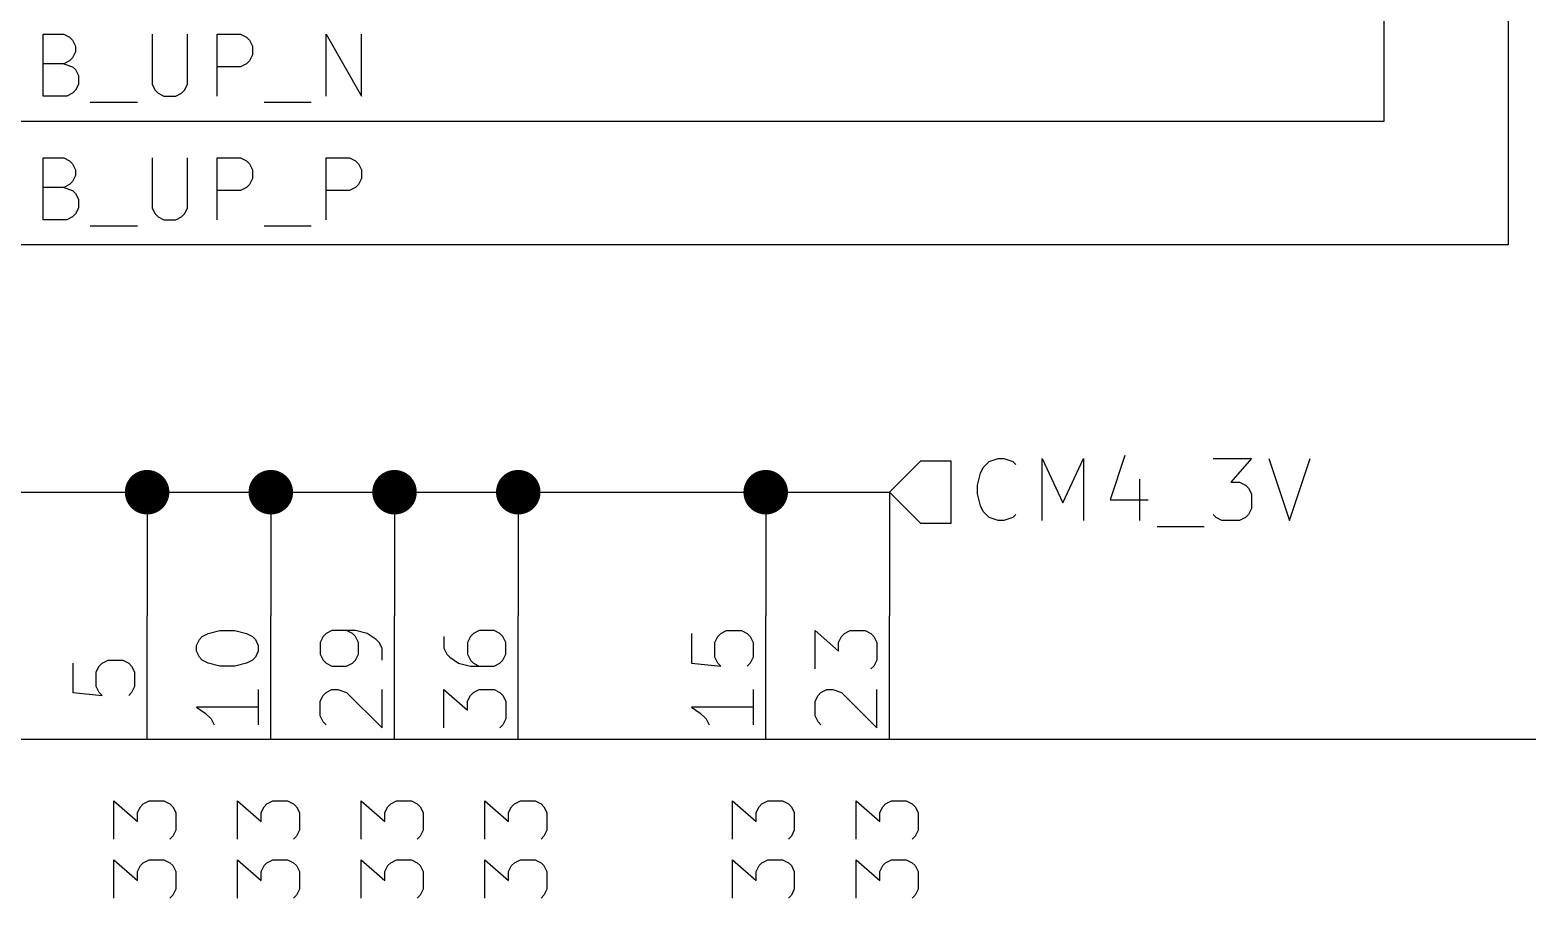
# Model space of a CAD drawing. Extents: x 0.4 to 11.3, y -7.9 to -0.4.
# Drawn here: x 6.905 to 8.115, y -2.978 to -2.276 of the extents above; entities that cross this region are included whole.
import ezdxf

# ---------------------------------------------------------------- set-up
doc = ezdxf.new("R2010")
doc.units = 0
doc.header["$MEASUREMENT"] = 0
for name, color, linetype in [('BROWN2', 54, 'CONTINUOUS'), ('CYAN2', 4, 'CONTINUOUS'), ('GRAY1', 251, 'CONTINUOUS'), ('GREEN3', 91, 'CONTINUOUS'), ('LYELLOW', 51, 'CONTINUOUS'), ('RED2', 1, 'CONTINUOUS'), ('RED3', 11, 'CONTINUOUS')]:
    doc.layers.add(name, color=color, linetype=linetype)

msp = doc.modelspace()

# ---------------------------------------------------------------- linework, layer by layer
at = {"layer": 'BROWN2', "linetype": 'CONTINUOUS'}
for p, q in [((7.625, -2.625), (7.6, -2.65)), ((7.65, -2.625), (7.625, -2.625)), ((7.65, -2.675), (7.65, -2.625)), ((7.6759, -2.6299), (7.6807, -2.6252)), ((7.6807, -2.6252), (7.6878, -2.6228)), ((7.6878, -2.6228), (7.6926, -2.6228)), ((7.6926, -2.6228), (7.6997, -2.6252)), ((7.6997, -2.6252), (7.7021, -2.6276)), ((7.7235, -2.6728), (7.7235, -2.6228)), ((7.7235, -2.6228), (7.7402, -2.6585)), ((7.7402, -2.6585), (7.7568, -2.6228)), ((7.7568, -2.6228), (7.7568, -2.6728)), ((7.7902, -2.6204), (7.7783, -2.6561)), ((7.8616, -2.6228), (7.8926, -2.6228)), ((7.8926, -2.6228), (7.8759, -2.6419)), ((7.9068, -2.6228), (7.9235, -2.6728)), ((7.9235, -2.6728), (7.9402, -2.6228)), ((7.6711, -2.6442), (7.6735, -2.6347)), ((7.6735, -2.6347), (7.6759, -2.6299)), ((7.6, -2.65), (7.625, -2.675)), ((7.6711, -2.6514), (7.6711, -2.6442)), ((7.8021, -2.6395), (7.8021, -2.6728)), ((7.8759, -2.6419), (7.883, -2.6419)), ((7.883, -2.6419), (7.8878, -2.6442)), ((7.8878, -2.6442), (7.8902, -2.6466)), ((7.8902, -2.6466), (7.8926, -2.6514)), ((7.6735, -2.6609), (7.6711, -2.6514)), ((7.6759, -2.6657), (7.6735, -2.6609)), ((7.7783, -2.6561), (7.8092, -2.6561)), ((7.8926, -2.6514), (7.8926, -2.6633)), ((7.6807, -2.6704), (7.6759, -2.6657)), ((7.6878, -2.6728), (7.6807, -2.6704)), ((7.6926, -2.6728), (7.6878, -2.6728)), ((7.6997, -2.6704), (7.6926, -2.6728)), ((7.7021, -2.668), (7.6997, -2.6704)), ((7.864, -2.6704), (7.8616, -2.668)), ((7.8687, -2.6728), (7.864, -2.6704)), ((7.883, -2.6728), (7.8687, -2.6728)), ((7.8878, -2.6704), (7.883, -2.6728)), ((7.8902, -2.668), (7.8878, -2.6704)), ((7.8926, -2.6633), (7.8902, -2.668)), ((7.625, -2.675), (7.65, -2.675)), ((7.8164, -2.6776), (7.8545, -2.6776))]:
    msp.add_line(p, q, dxfattribs=at)
at = {"layer": 'CYAN2', "linetype": 'CONTINUOUS'}
for p, q in [((6.9731, -2.9305), (6.9731, -2.8995)), ((6.9731, -2.8995), (6.9922, -2.9162)), ((6.9731, -2.9305), (6.9731, -2.8995)), ((6.9731, -2.8995), (6.9922, -2.9162)), ((6.9946, -2.9043), (6.9969, -2.9019)), ((6.9946, -2.9043), (6.9969, -2.9019)), ((6.9969, -2.9019), (7.0017, -2.8995)), ((6.9969, -2.9019), (7.0017, -2.8995)), ((7.0017, -2.8995), (7.0136, -2.8995)), ((7.0017, -2.8995), (7.0136, -2.8995)), ((7.0136, -2.8995), (7.0184, -2.9019)), ((7.0136, -2.8995), (7.0184, -2.9019)), ((7.0184, -2.9019), (7.0208, -2.9043)), ((7.0184, -2.9019), (7.0208, -2.9043)), ((7.0731, -2.9305), (7.0731, -2.8995)), ((7.0731, -2.8995), (7.0922, -2.9162)), ((7.0731, -2.9305), (7.0731, -2.8995)), ((7.0731, -2.8995), (7.0922, -2.9162)), ((7.0946, -2.9043), (7.0969, -2.9019)), ((7.0946, -2.9043), (7.0969, -2.9019)), ((7.0969, -2.9019), (7.1017, -2.8995)), ((7.0969, -2.9019), (7.1017, -2.8995)), ((7.1017, -2.8995), (7.1136, -2.8995)), ((7.1017, -2.8995), (7.1136, -2.8995)), ((7.1136, -2.8995), (7.1184, -2.9019)), ((7.1136, -2.8995), (7.1184, -2.9019)), ((7.1184, -2.9019), (7.1208, -2.9043)), ((7.1184, -2.9019), (7.1208, -2.9043)), ((7.1731, -2.9305), (7.1731, -2.8995)), ((7.1731, -2.8995), (7.1922, -2.9162)), ((7.1731, -2.9305), (7.1731, -2.8995)), ((7.1731, -2.8995), (7.1922, -2.9162)), ((7.1946, -2.9043), (7.1969, -2.9019)), ((7.1946, -2.9043), (7.1969, -2.9019)), ((7.1969, -2.9019), (7.2017, -2.8995)), ((7.1969, -2.9019), (7.2017, -2.8995)), ((7.2017, -2.8995), (7.2136, -2.8995)), ((7.2017, -2.8995), (7.2136, -2.8995)), ((7.2136, -2.8995), (7.2184, -2.9019)), ((7.2136, -2.8995), (7.2184, -2.9019)), ((7.2184, -2.9019), (7.2208, -2.9043)), ((7.2184, -2.9019), (7.2208, -2.9043)), ((7.2731, -2.9305), (7.2731, -2.8995)), ((7.2731, -2.8995), (7.2922, -2.9162)), ((7.2731, -2.9305), (7.2731, -2.8995)), ((7.2731, -2.8995), (7.2922, -2.9162)), ((7.2946, -2.9043), (7.2969, -2.9019)), ((7.2946, -2.9043), (7.2969, -2.9019)), ((7.2969, -2.9019), (7.3017, -2.8995)), ((7.2969, -2.9019), (7.3017, -2.8995)), ((7.3017, -2.8995), (7.3136, -2.8995)), ((7.3017, -2.8995), (7.3136, -2.8995)), ((7.3136, -2.8995), (7.3184, -2.9019)), ((7.3136, -2.8995), (7.3184, -2.9019)), ((7.3184, -2.9019), (7.3208, -2.9043)), ((7.3184, -2.9019), (7.3208, -2.9043)), ((7.4731, -2.9305), (7.4731, -2.8995)), ((7.4731, -2.8995), (7.4922, -2.9162)), ((7.4731, -2.9305), (7.4731, -2.8995)), ((7.4731, -2.8995), (7.4922, -2.9162)), ((7.4946, -2.9043), (7.4969, -2.9019)), ((7.4946, -2.9043), (7.4969, -2.9019)), ((7.4969, -2.9019), (7.5017, -2.8995)), ((7.4969, -2.9019), (7.5017, -2.8995)), ((7.5017, -2.8995), (7.5136, -2.8995)), ((7.5017, -2.8995), (7.5136, -2.8995)), ((7.5136, -2.8995), (7.5184, -2.9019)), ((7.5136, -2.8995), (7.5184, -2.9019)), ((7.5184, -2.9019), (7.5208, -2.9043)), ((7.5184, -2.9019), (7.5208, -2.9043)), ((7.5731, -2.9305), (7.5731, -2.8995)), ((7.5731, -2.8995), (7.5922, -2.9162)), ((7.5731, -2.9305), (7.5731, -2.8995)), ((7.5731, -2.8995), (7.5922, -2.9162)), ((7.5946, -2.9043), (7.5969, -2.9019)), ((7.5946, -2.9043), (7.5969, -2.9019)), ((7.5969, -2.9019), (7.6017, -2.8995)), ((7.5969, -2.9019), (7.6017, -2.8995)), ((7.6017, -2.8995), (7.6136, -2.8995)), ((7.6017, -2.8995), (7.6136, -2.8995)), ((7.6136, -2.8995), (7.6184, -2.9019)), ((7.6136, -2.8995), (7.6184, -2.9019)), ((7.6184, -2.9019), (7.6208, -2.9043)), ((7.6184, -2.9019), (7.6208, -2.9043)), ((6.9922, -2.909), (6.9946, -2.9043)), ((6.9922, -2.909), (6.9946, -2.9043)), ((6.9922, -2.9162), (6.9922, -2.909)), ((6.9922, -2.9162), (6.9922, -2.909)), ((7.0208, -2.9043), (7.0231, -2.909)), ((7.0208, -2.9043), (7.0231, -2.909)), ((7.0231, -2.909), (7.0231, -2.9233)), ((7.0231, -2.909), (7.0231, -2.9233)), ((7.0922, -2.909), (7.0946, -2.9043)), ((7.0922, -2.909), (7.0946, -2.9043)), ((7.0922, -2.9162), (7.0922, -2.909)), ((7.0922, -2.9162), (7.0922, -2.909)), ((7.1208, -2.9043), (7.1231, -2.909)), ((7.1208, -2.9043), (7.1231, -2.909)), ((7.1231, -2.909), (7.1231, -2.9233)), ((7.1231, -2.909), (7.1231, -2.9233)), ((7.1922, -2.909), (7.1946, -2.9043)), ((7.1922, -2.909), (7.1946, -2.9043)), ((7.1922, -2.9162), (7.1922, -2.909)), ((7.1922, -2.9162), (7.1922, -2.909)), ((7.2208, -2.9043), (7.2231, -2.909)), ((7.2208, -2.9043), (7.2231, -2.909)), ((7.2231, -2.909), (7.2231, -2.9233)), ((7.2231, -2.909), (7.2231, -2.9233)), ((7.2922, -2.909), (7.2946, -2.9043)), ((7.2922, -2.909), (7.2946, -2.9043)), ((7.2922, -2.9162), (7.2922, -2.909)), ((7.2922, -2.9162), (7.2922, -2.909)), ((7.3208, -2.9043), (7.3231, -2.909)), ((7.3208, -2.9043), (7.3231, -2.909)), ((7.3231, -2.909), (7.3231, -2.9233)), ((7.3231, -2.909), (7.3231, -2.9233)), ((7.4922, -2.909), (7.4946, -2.9043)), ((7.4922, -2.909), (7.4946, -2.9043)), ((7.4922, -2.9162), (7.4922, -2.909)), ((7.4922, -2.9162), (7.4922, -2.909)), ((7.5208, -2.9043), (7.5231, -2.909)), ((7.5208, -2.9043), (7.5231, -2.909)), ((7.5231, -2.909), (7.5231, -2.9233)), ((7.5231, -2.909), (7.5231, -2.9233)), ((7.5922, -2.909), (7.5946, -2.9043)), ((7.5922, -2.909), (7.5946, -2.9043)), ((7.5922, -2.9162), (7.5922, -2.909)), ((7.5922, -2.9162), (7.5922, -2.909)), ((7.6208, -2.9043), (7.6231, -2.909)), ((7.6208, -2.9043), (7.6231, -2.909)), ((7.6231, -2.909), (7.6231, -2.9233)), ((7.6231, -2.909), (7.6231, -2.9233)), ((7.0208, -2.9281), (7.0184, -2.9305)), ((7.0208, -2.9281), (7.0184, -2.9305)), ((7.0231, -2.9233), (7.0208, -2.9281)), ((7.0231, -2.9233), (7.0208, -2.9281)), ((7.1208, -2.9281), (7.1184, -2.9305)), ((7.1208, -2.9281), (7.1184, -2.9305)), ((7.1231, -2.9233), (7.1208, -2.9281)), ((7.1231, -2.9233), (7.1208, -2.9281)), ((7.2208, -2.9281), (7.2184, -2.9305)), ((7.2208, -2.9281), (7.2184, -2.9305)), ((7.2231, -2.9233), (7.2208, -2.9281)), ((7.2231, -2.9233), (7.2208, -2.9281)), ((7.3208, -2.9281), (7.3184, -2.9305)), ((7.3208, -2.9281), (7.3184, -2.9305)), ((7.3231, -2.9233), (7.3208, -2.9281)), ((7.3231, -2.9233), (7.3208, -2.9281)), ((7.5208, -2.9281), (7.5184, -2.9305)), ((7.5208, -2.9281), (7.5184, -2.9305)), ((7.5231, -2.9233), (7.5208, -2.9281)), ((7.5231, -2.9233), (7.5208, -2.9281)), ((7.6208, -2.9281), (7.6184, -2.9305)), ((7.6208, -2.9281), (7.6184, -2.9305)), ((7.6231, -2.9233), (7.6208, -2.9281)), ((7.6231, -2.9233), (7.6208, -2.9281)), ((6.9731, -2.9781), (6.9731, -2.9471)), ((6.9731, -2.9471), (6.9922, -2.9638)), ((6.9731, -2.9781), (6.9731, -2.9471)), ((6.9731, -2.9471), (6.9922, -2.9638)), ((6.9922, -2.9567), (6.9946, -2.9519)), ((6.9922, -2.9567), (6.9946, -2.9519)), ((6.9946, -2.9519), (6.9969, -2.9495)), ((6.9946, -2.9519), (6.9969, -2.9495)), ((6.9969, -2.9495), (7.0017, -2.9471)), ((6.9969, -2.9495), (7.0017, -2.9471)), ((7.0017, -2.9471), (7.0136, -2.9471)), ((7.0017, -2.9471), (7.0136, -2.9471)), ((7.0136, -2.9471), (7.0184, -2.9495)), ((7.0136, -2.9471), (7.0184, -2.9495)), ((7.0184, -2.9495), (7.0208, -2.9519)), ((7.0184, -2.9495), (7.0208, -2.9519)), ((7.0208, -2.9519), (7.0231, -2.9567)), ((7.0208, -2.9519), (7.0231, -2.9567)), ((7.0731, -2.9781), (7.0731, -2.9471)), ((7.0731, -2.9471), (7.0922, -2.9638)), ((7.0731, -2.9781), (7.0731, -2.9471)), ((7.0731, -2.9471), (7.0922, -2.9638)), ((7.0922, -2.9567), (7.0946, -2.9519)), ((7.0922, -2.9567), (7.0946, -2.9519)), ((7.0946, -2.9519), (7.0969, -2.9495)), ((7.0946, -2.9519), (7.0969, -2.9495)), ((7.0969, -2.9495), (7.1017, -2.9471)), ((7.0969, -2.9495), (7.1017, -2.9471)), ((7.1017, -2.9471), (7.1136, -2.9471)), ((7.1017, -2.9471), (7.1136, -2.9471)), ((7.1136, -2.9471), (7.1184, -2.9495)), ((7.1136, -2.9471), (7.1184, -2.9495)), ((7.1184, -2.9495), (7.1208, -2.9519)), ((7.1184, -2.9495), (7.1208, -2.9519)), ((7.1208, -2.9519), (7.1231, -2.9567)), ((7.1208, -2.9519), (7.1231, -2.9567)), ((7.1731, -2.9781), (7.1731, -2.9471)), ((7.1731, -2.9471), (7.1922, -2.9638)), ((7.1731, -2.9781), (7.1731, -2.9471)), ((7.1731, -2.9471), (7.1922, -2.9638)), ((7.1922, -2.9567), (7.1946, -2.9519)), ((7.1922, -2.9567), (7.1946, -2.9519)), ((7.1946, -2.9519), (7.1969, -2.9495)), ((7.1946, -2.9519), (7.1969, -2.9495)), ((7.1969, -2.9495), (7.2017, -2.9471)), ((7.1969, -2.9495), (7.2017, -2.9471)), ((7.2017, -2.9471), (7.2136, -2.9471)), ((7.2017, -2.9471), (7.2136, -2.9471)), ((7.2136, -2.9471), (7.2184, -2.9495)), ((7.2136, -2.9471), (7.2184, -2.9495)), ((7.2184, -2.9495), (7.2208, -2.9519)), ((7.2184, -2.9495), (7.2208, -2.9519)), ((7.2208, -2.9519), (7.2231, -2.9567)), ((7.2208, -2.9519), (7.2231, -2.9567)), ((7.2731, -2.9781), (7.2731, -2.9471)), ((7.2731, -2.9471), (7.2922, -2.9638)), ((7.2731, -2.9781), (7.2731, -2.9471)), ((7.2731, -2.9471), (7.2922, -2.9638)), ((7.2922, -2.9567), (7.2946, -2.9519)), ((7.2922, -2.9567), (7.2946, -2.9519)), ((7.2946, -2.9519), (7.2969, -2.9495)), ((7.2946, -2.9519), (7.2969, -2.9495)), ((7.2969, -2.9495), (7.3017, -2.9471)), ((7.2969, -2.9495), (7.3017, -2.9471)), ((7.3017, -2.9471), (7.3136, -2.9471)), ((7.3017, -2.9471), (7.3136, -2.9471)), ((7.3136, -2.9471), (7.3184, -2.9495)), ((7.3136, -2.9471), (7.3184, -2.9495)), ((7.3184, -2.9495), (7.3208, -2.9519)), ((7.3184, -2.9495), (7.3208, -2.9519)), ((7.3208, -2.9519), (7.3231, -2.9567)), ((7.3208, -2.9519), (7.3231, -2.9567)), ((7.4731, -2.9781), (7.4731, -2.9471)), ((7.4731, -2.9471), (7.4922, -2.9638)), ((7.4731, -2.9781), (7.4731, -2.9471)), ((7.4731, -2.9471), (7.4922, -2.9638)), ((7.4922, -2.9567), (7.4946, -2.9519)), ((7.4922, -2.9567), (7.4946, -2.9519)), ((7.4946, -2.9519), (7.4969, -2.9495)), ((7.4946, -2.9519), (7.4969, -2.9495)), ((7.4969, -2.9495), (7.5017, -2.9471)), ((7.4969, -2.9495), (7.5017, -2.9471)), ((7.5017, -2.9471), (7.5136, -2.9471)), ((7.5017, -2.9471), (7.5136, -2.9471)), ((7.5136, -2.9471), (7.5184, -2.9495)), ((7.5136, -2.9471), (7.5184, -2.9495)), ((7.5184, -2.9495), (7.5208, -2.9519)), ((7.5184, -2.9495), (7.5208, -2.9519)), ((7.5208, -2.9519), (7.5231, -2.9567)), ((7.5208, -2.9519), (7.5231, -2.9567)), ((7.5731, -2.9781), (7.5731, -2.9471)), ((7.5731, -2.9471), (7.5922, -2.9638)), ((7.5731, -2.9781), (7.5731, -2.9471)), ((7.5731, -2.9471), (7.5922, -2.9638)), ((7.5922, -2.9567), (7.5946, -2.9519)), ((7.5922, -2.9567), (7.5946, -2.9519)), ((7.5946, -2.9519), (7.5969, -2.9495)), ((7.5946, -2.9519), (7.5969, -2.9495)), ((7.5969, -2.9495), (7.6017, -2.9471)), ((7.5969, -2.9495), (7.6017, -2.9471)), ((7.6017, -2.9471), (7.6136, -2.9471)), ((7.6017, -2.9471), (7.6136, -2.9471)), ((7.6136, -2.9471), (7.6184, -2.9495)), ((7.6136, -2.9471), (7.6184, -2.9495)), ((7.6184, -2.9495), (7.6208, -2.9519)), ((7.6184, -2.9495), (7.6208, -2.9519)), ((7.6208, -2.9519), (7.6231, -2.9567)), ((7.6208, -2.9519), (7.6231, -2.9567)), ((6.9922, -2.9638), (6.9922, -2.9567)), ((6.9922, -2.9638), (6.9922, -2.9567)), ((7.0231, -2.9567), (7.0231, -2.9709)), ((7.0231, -2.9567), (7.0231, -2.9709)), ((7.0922, -2.9638), (7.0922, -2.9567)), ((7.0922, -2.9638), (7.0922, -2.9567)), ((7.1231, -2.9567), (7.1231, -2.9709)), ((7.1231, -2.9567), (7.1231, -2.9709)), ((7.1922, -2.9638), (7.1922, -2.9567)), ((7.1922, -2.9638), (7.1922, -2.9567)), ((7.2231, -2.9567), (7.2231, -2.9709)), ((7.2231, -2.9567), (7.2231, -2.9709)), ((7.2922, -2.9638), (7.2922, -2.9567)), ((7.2922, -2.9638), (7.2922, -2.9567)), ((7.3231, -2.9567), (7.3231, -2.9709)), ((7.3231, -2.9567), (7.3231, -2.9709)), ((7.4922, -2.9638), (7.4922, -2.9567)), ((7.4922, -2.9638), (7.4922, -2.9567)), ((7.5231, -2.9567), (7.5231, -2.9709)), ((7.5231, -2.9567), (7.5231, -2.9709)), ((7.5922, -2.9638), (7.5922, -2.9567)), ((7.5922, -2.9638), (7.5922, -2.9567)), ((7.6231, -2.9567), (7.6231, -2.9709)), ((7.6231, -2.9567), (7.6231, -2.9709)), ((7.0208, -2.9757), (7.0184, -2.9781)), ((7.0208, -2.9757), (7.0184, -2.9781)), ((7.0231, -2.9709), (7.0208, -2.9757)), ((7.0231, -2.9709), (7.0208, -2.9757)), ((7.1208, -2.9757), (7.1184, -2.9781)), ((7.1208, -2.9757), (7.1184, -2.9781)), ((7.1231, -2.9709), (7.1208, -2.9757)), ((7.1231, -2.9709), (7.1208, -2.9757)), ((7.2208, -2.9757), (7.2184, -2.9781)), ((7.2208, -2.9757), (7.2184, -2.9781)), ((7.2231, -2.9709), (7.2208, -2.9757)), ((7.2231, -2.9709), (7.2208, -2.9757)), ((7.3208, -2.9757), (7.3184, -2.9781)), ((7.3208, -2.9757), (7.3184, -2.9781)), ((7.3231, -2.9709), (7.3208, -2.9757)), ((7.3231, -2.9709), (7.3208, -2.9757)), ((7.5208, -2.9757), (7.5184, -2.9781)), ((7.5208, -2.9757), (7.5184, -2.9781)), ((7.5231, -2.9709), (7.5208, -2.9757)), ((7.5231, -2.9709), (7.5208, -2.9757)), ((7.6208, -2.9757), (7.6184, -2.9781)), ((7.6208, -2.9757), (7.6184, -2.9781)), ((7.6231, -2.9709), (7.6208, -2.9757)), ((7.6231, -2.9709), (7.6208, -2.9757))]:
    msp.add_line(p, q, dxfattribs=at)
at = {"layer": 'GRAY1', "linetype": 'CONTINUOUS'}
for p, q in [((6.916, -2.3298), (6.916, -2.2798)), ((6.916, -2.2798), (6.9327, -2.2798)), ((6.9327, -2.2798), (6.9374, -2.2822)), ((6.9374, -2.2822), (6.9398, -2.2846)), ((6.9398, -2.2846), (6.9422, -2.2893)), ((7.0041, -2.2798), (7.0041, -2.3203)), ((7.0327, -2.3203), (7.0327, -2.2798)), ((7.0565, -2.3298), (7.0565, -2.2798)), ((7.0565, -2.2798), (7.0755, -2.2798)), ((7.0755, -2.2798), (7.0803, -2.2822)), ((7.0803, -2.2822), (7.0827, -2.2846)), ((7.0827, -2.2846), (7.0851, -2.2893)), ((7.1446, -2.3298), (7.1446, -2.2798)), ((7.1446, -2.2798), (7.1732, -2.3298)), ((7.1732, -2.3298), (7.1732, -2.2798)), ((6.9398, -2.2988), (6.9374, -2.3012)), ((6.9422, -2.2941), (6.9398, -2.2988)), ((6.9422, -2.2893), (6.9422, -2.2941)), ((7.0851, -2.2965), (7.0827, -2.3012)), ((7.0851, -2.2893), (7.0851, -2.2965)), ((6.9327, -2.3036), (6.916, -2.3036)), ((6.9374, -2.3012), (6.9327, -2.3036)), ((6.9327, -2.3036), (6.9398, -2.306)), ((6.9398, -2.306), (6.9422, -2.3084)), ((6.9422, -2.3084), (6.9446, -2.3131)), ((7.0755, -2.306), (7.0565, -2.306)), ((7.0803, -2.3036), (7.0755, -2.306)), ((7.0827, -2.3012), (7.0803, -2.3036)), ((6.9446, -2.3203), (6.9422, -2.325)), ((6.9446, -2.3131), (6.9446, -2.3203)), ((7.0041, -2.3203), (7.0065, -2.325)), ((7.0303, -2.325), (7.0327, -2.3203)), ((6.9351, -2.3298), (6.916, -2.3298)), ((6.9398, -2.3274), (6.9351, -2.3298)), ((6.9422, -2.325), (6.9398, -2.3274)), ((6.9541, -2.3346), (6.9922, -2.3346)), ((7.0065, -2.325), (7.0089, -2.3274)), ((7.0089, -2.3274), (7.0136, -2.3298)), ((7.0136, -2.3298), (7.0232, -2.3298)), ((7.0232, -2.3298), (7.0279, -2.3274)), ((7.0279, -2.3274), (7.0303, -2.325)), ((7.0946, -2.3346), (7.1327, -2.3346)), ((6.916, -2.4298), (6.916, -2.3798)), ((6.916, -2.3798), (6.9327, -2.3798)), ((6.9327, -2.3798), (6.9374, -2.3822)), ((6.9374, -2.3822), (6.9398, -2.3846)), ((7.0041, -2.3798), (7.0041, -2.4203)), ((7.0327, -2.4203), (7.0327, -2.3798)), ((7.0565, -2.4298), (7.0565, -2.3798)), ((7.0565, -2.3798), (7.0755, -2.3798)), ((7.0755, -2.3798), (7.0803, -2.3822)), ((7.0803, -2.3822), (7.0827, -2.3846)), ((7.1446, -2.4298), (7.1446, -2.3798)), ((7.1446, -2.3798), (7.1636, -2.3798)), ((7.1636, -2.3798), (7.1684, -2.3822)), ((7.1684, -2.3822), (7.1708, -2.3846)), ((6.9398, -2.3846), (6.9422, -2.3893)), ((6.9422, -2.3941), (6.9398, -2.3988)), ((6.9422, -2.3893), (6.9422, -2.3941)), ((7.0827, -2.3846), (7.0851, -2.3893)), ((7.0851, -2.3893), (7.0851, -2.3965)), ((7.1708, -2.3846), (7.1732, -2.3893)), ((7.1732, -2.3893), (7.1732, -2.3965)), ((6.9327, -2.4036), (6.916, -2.4036)), ((6.9374, -2.4012), (6.9327, -2.4036)), ((6.9327, -2.4036), (6.9398, -2.406)), ((6.9398, -2.3988), (6.9374, -2.4012)), ((6.9398, -2.406), (6.9422, -2.4084)), ((7.0755, -2.406), (7.0565, -2.406)), ((7.0803, -2.4036), (7.0755, -2.406)), ((7.0827, -2.4012), (7.0803, -2.4036)), ((7.0851, -2.3965), (7.0827, -2.4012)), ((7.1636, -2.406), (7.1446, -2.406)), ((7.1684, -2.4036), (7.1636, -2.406)), ((7.1708, -2.4012), (7.1684, -2.4036)), ((7.1732, -2.3965), (7.1708, -2.4012)), ((6.9422, -2.4084), (6.9446, -2.4131)), ((6.9446, -2.4131), (6.9446, -2.4203)), ((6.9351, -2.4298), (6.916, -2.4298)), ((6.9398, -2.4274), (6.9351, -2.4298)), ((6.9422, -2.425), (6.9398, -2.4274)), ((6.9446, -2.4203), (6.9422, -2.425)), ((7.0041, -2.4203), (7.0065, -2.425)), ((7.0065, -2.425), (7.0089, -2.4274)), ((7.0089, -2.4274), (7.0136, -2.4298)), ((7.0136, -2.4298), (7.0232, -2.4298)), ((7.0232, -2.4298), (7.0279, -2.4274)), ((7.0279, -2.4274), (7.0303, -2.425)), ((7.0303, -2.425), (7.0327, -2.4203)), ((6.9541, -2.4346), (6.9922, -2.4346)), ((7.0946, -2.4346), (7.1327, -2.4346))]:
    msp.add_line(p, q, dxfattribs=at)
at = {"layer": 'GREEN3', "linetype": 'CONTINUOUS'}
for p, q in [((8.1, -1.85), (8.1, -2.45)), ((8, -2.35), (8, -1.95)), ((5.75, -2.35), (8, -2.35)), ((8.1, -2.45), (5.85, -2.45)), ((6.2, -2.65), (7, -2.65)), ((7, -2.65), (7, -2.75)), ((7, -2.65), (7.1, -2.65)), ((7.1, -2.65), (7.2, -2.65)), ((7.1, -2.65), (7.1, -2.75)), ((7.2, -2.65), (7.2, -2.75)), ((7.2, -2.65), (7.3, -2.65)), ((7.3, -2.65), (7.3, -2.75)), ((7.3, -2.65), (7.5, -2.65)), ((7.5, -2.65), (7.5, -2.75)), ((7.5, -2.65), (7.6, -2.65)), ((7.6, -2.65), (7.6, -2.75))]:
    msp.add_line(p, q, dxfattribs=at)
at = {"layer": 'GREEN3', "const_width": 0.018}
for points in [[(6.991, -2.65, 1), (7.009, -2.65, 1)], [(7.091, -2.65, 1), (7.109, -2.65, 1)], [(7.191, -2.65, 1), (7.209, -2.65, 1)], [(7.291, -2.65, 1), (7.309, -2.65, 1)], [(7.491, -2.65, 1), (7.509, -2.65, 1)]]:
    msp.add_lwpolyline(points, format="xyb", close=True, dxfattribs=at)
at = {"layer": 'LYELLOW', "linetype": 'CONTINUOUS'}
msp.add_line((8.3, -2.85), (6.3, -2.85), dxfattribs=at)
at = {"layer": 'RED2', "linetype": 'CONTINUOUS'}
for p, q in [((7, -2.85), (7, -2.75)), ((7, -2.85), (7, -2.75)), ((7.1, -2.85), (7.1, -2.75)), ((7.1, -2.85), (7.1, -2.75)), ((7.2, -2.85), (7.2, -2.75)), ((7.2, -2.85), (7.2, -2.75)), ((7.3, -2.85), (7.3, -2.75)), ((7.3, -2.85), (7.3, -2.75)), ((7.5, -2.85), (7.5, -2.75)), ((7.5, -2.85), (7.5, -2.75)), ((7.6, -2.85), (7.6, -2.75)), ((7.6, -2.85), (7.6, -2.75)), ((8.3, -2.85), (6.3, -2.85))]:
    msp.add_line(p, q, dxfattribs=at)
at = {"layer": 'RED3', "linetype": 'CONTINUOUS'}
for p, q in [((7.0399, -2.7738), (7.0423, -2.769)), ((7.0399, -2.7738), (7.0423, -2.769)), ((7.0423, -2.769), (7.0446, -2.7667)), ((7.0423, -2.769), (7.0446, -2.7667)), ((7.0446, -2.7667), (7.0494, -2.7643)), ((7.0446, -2.7667), (7.0494, -2.7643)), ((7.0494, -2.7643), (7.0589, -2.7619)), ((7.0494, -2.7643), (7.0589, -2.7619)), ((7.0589, -2.7619), (7.0708, -2.7619)), ((7.0589, -2.7619), (7.0708, -2.7619)), ((7.0708, -2.7619), (7.0804, -2.7643)), ((7.0708, -2.7619), (7.0804, -2.7643)), ((7.0804, -2.7643), (7.0851, -2.7667)), ((7.0804, -2.7643), (7.0851, -2.7667)), ((7.0851, -2.7667), (7.0875, -2.769)), ((7.0851, -2.7667), (7.0875, -2.769)), ((7.0875, -2.769), (7.0899, -2.7738)), ((7.0875, -2.769), (7.0899, -2.7738)), ((7.1423, -2.7667), (7.1399, -2.7714)), ((7.1423, -2.7667), (7.1399, -2.7714)), ((7.1446, -2.7643), (7.1423, -2.7667)), ((7.1446, -2.7643), (7.1423, -2.7667)), ((7.1494, -2.7619), (7.1446, -2.7643)), ((7.1494, -2.7619), (7.1446, -2.7643)), ((7.1684, -2.7619), (7.1494, -2.7619)), ((7.1684, -2.7619), (7.1494, -2.7619)), ((7.1661, -2.7643), (7.1613, -2.7619)), ((7.1661, -2.7643), (7.1613, -2.7619)), ((7.1684, -2.7667), (7.1661, -2.7643)), ((7.1684, -2.7667), (7.1661, -2.7643)), ((7.178, -2.7643), (7.1684, -2.7619)), ((7.178, -2.7643), (7.1684, -2.7619)), ((7.1708, -2.7714), (7.1684, -2.7667)), ((7.1708, -2.7714), (7.1684, -2.7667)), ((7.1851, -2.769), (7.178, -2.7643)), ((7.1851, -2.769), (7.178, -2.7643)), ((7.1875, -2.7714), (7.1851, -2.769)), ((7.1875, -2.7714), (7.1851, -2.769)), ((7.2399, -2.7667), (7.2399, -2.7762)), ((7.2399, -2.7667), (7.2399, -2.7762)), ((7.2613, -2.7667), (7.2589, -2.7714)), ((7.2613, -2.7667), (7.2589, -2.7714)), ((7.2637, -2.7643), (7.2613, -2.7667)), ((7.2637, -2.7643), (7.2613, -2.7667)), ((7.2684, -2.7619), (7.2637, -2.7643)), ((7.2684, -2.7619), (7.2637, -2.7643)), ((7.2804, -2.7619), (7.2684, -2.7619)), ((7.2804, -2.7619), (7.2684, -2.7619)), ((7.2851, -2.7643), (7.2804, -2.7619)), ((7.2851, -2.7643), (7.2804, -2.7619)), ((7.2875, -2.7667), (7.2851, -2.7643)), ((7.2875, -2.7667), (7.2851, -2.7643)), ((7.2899, -2.7714), (7.2875, -2.7667)), ((7.2899, -2.7714), (7.2875, -2.7667)), ((7.4399, -2.7643), (7.4399, -2.7881)), ((7.4399, -2.7643), (7.4399, -2.7881)), ((7.4589, -2.7714), (7.4613, -2.7667)), ((7.4589, -2.7714), (7.4613, -2.7667)), ((7.4613, -2.7667), (7.4637, -2.7643)), ((7.4613, -2.7667), (7.4637, -2.7643)), ((7.4637, -2.7643), (7.4684, -2.7619)), ((7.4637, -2.7643), (7.4684, -2.7619)), ((7.4684, -2.7619), (7.4804, -2.7619)), ((7.4684, -2.7619), (7.4804, -2.7619)), ((7.4804, -2.7619), (7.4851, -2.7643)), ((7.4804, -2.7619), (7.4851, -2.7643)), ((7.4851, -2.7643), (7.4875, -2.7667)), ((7.4851, -2.7643), (7.4875, -2.7667)), ((7.4875, -2.7667), (7.4899, -2.7714)), ((7.4875, -2.7667), (7.4899, -2.7714)), ((7.5399, -2.7929), (7.5399, -2.7619)), ((7.5399, -2.7619), (7.5589, -2.7786)), ((7.5399, -2.7929), (7.5399, -2.7619)), ((7.5399, -2.7619), (7.5589, -2.7786)), ((7.5589, -2.7714), (7.5613, -2.7667)), ((7.5589, -2.7714), (7.5613, -2.7667)), ((7.5613, -2.7667), (7.5637, -2.7643)), ((7.5613, -2.7667), (7.5637, -2.7643)), ((7.5637, -2.7643), (7.5684, -2.7619)), ((7.5637, -2.7643), (7.5684, -2.7619)), ((7.5684, -2.7619), (7.5804, -2.7619)), ((7.5684, -2.7619), (7.5804, -2.7619)), ((7.5804, -2.7619), (7.5851, -2.7643)), ((7.5804, -2.7619), (7.5851, -2.7643)), ((7.5851, -2.7643), (7.5875, -2.7667)), ((7.5851, -2.7643), (7.5875, -2.7667)), ((7.5875, -2.7667), (7.5899, -2.7714)), ((7.5875, -2.7667), (7.5899, -2.7714)), ((7.0399, -2.7786), (7.0399, -2.7738)), ((7.0399, -2.7786), (7.0399, -2.7738)), ((7.0423, -2.7833), (7.0399, -2.7786)), ((7.0423, -2.7833), (7.0399, -2.7786)), ((7.0899, -2.7786), (7.0875, -2.7833)), ((7.0899, -2.7786), (7.0875, -2.7833)), ((7.0899, -2.7738), (7.0899, -2.7786)), ((7.0899, -2.7738), (7.0899, -2.7786)), ((7.1399, -2.7714), (7.1399, -2.7809)), ((7.1399, -2.7714), (7.1399, -2.7809)), ((7.1399, -2.7809), (7.1423, -2.7857)), ((7.1399, -2.7809), (7.1423, -2.7857)), ((7.1684, -2.7857), (7.1708, -2.7809)), ((7.1684, -2.7857), (7.1708, -2.7809)), ((7.1708, -2.7809), (7.1708, -2.7714)), ((7.1708, -2.7809), (7.1708, -2.7714)), ((7.1899, -2.7762), (7.1875, -2.7714)), ((7.1899, -2.7762), (7.1875, -2.7714)), ((7.1899, -2.7857), (7.1899, -2.7762)), ((7.1899, -2.7857), (7.1899, -2.7762)), ((7.2399, -2.7762), (7.2423, -2.7809)), ((7.2399, -2.7762), (7.2423, -2.7809)), ((7.2423, -2.7809), (7.2446, -2.7833)), ((7.2423, -2.7809), (7.2446, -2.7833)), ((7.2589, -2.7714), (7.2589, -2.7809)), ((7.2589, -2.7714), (7.2589, -2.7809)), ((7.2589, -2.7809), (7.2613, -2.7857)), ((7.2589, -2.7809), (7.2613, -2.7857)), ((7.2875, -2.7857), (7.2899, -2.7809)), ((7.2875, -2.7857), (7.2899, -2.7809)), ((7.2899, -2.7809), (7.2899, -2.7714)), ((7.2899, -2.7809), (7.2899, -2.7714)), ((7.4589, -2.7833), (7.4589, -2.7714)), ((7.4589, -2.7833), (7.4589, -2.7714)), ((7.4899, -2.7714), (7.4899, -2.7833)), ((7.4899, -2.7714), (7.4899, -2.7833)), ((7.5589, -2.7786), (7.5589, -2.7714)), ((7.5589, -2.7786), (7.5589, -2.7714)), ((7.5899, -2.7714), (7.5899, -2.7857)), ((7.5899, -2.7714), (7.5899, -2.7857)), ((6.9399, -2.7881), (6.9399, -2.8119)), ((6.9399, -2.7881), (6.9399, -2.8119)), ((6.9589, -2.7952), (6.9613, -2.7905)), ((6.9589, -2.7952), (6.9613, -2.7905)), ((6.9589, -2.8071), (6.9589, -2.7952)), ((6.9589, -2.8071), (6.9589, -2.7952)), ((6.9613, -2.7905), (6.9637, -2.7881)), ((6.9613, -2.7905), (6.9637, -2.7881)), ((6.9637, -2.7881), (6.9684, -2.7857)), ((6.9637, -2.7881), (6.9684, -2.7857)), ((6.9684, -2.7857), (6.9804, -2.7857)), ((6.9684, -2.7857), (6.9804, -2.7857)), ((6.9804, -2.7857), (6.9851, -2.7881)), ((6.9804, -2.7857), (6.9851, -2.7881)), ((6.9851, -2.7881), (6.9875, -2.7905)), ((6.9851, -2.7881), (6.9875, -2.7905)), ((6.9875, -2.7905), (6.9899, -2.7952)), ((6.9875, -2.7905), (6.9899, -2.7952)), ((6.9899, -2.7952), (6.9899, -2.8071)), ((6.9899, -2.7952), (6.9899, -2.8071)), ((7.0446, -2.7857), (7.0423, -2.7833)), ((7.0446, -2.7857), (7.0423, -2.7833)), ((7.0494, -2.7881), (7.0446, -2.7857)), ((7.0494, -2.7881), (7.0446, -2.7857)), ((7.0589, -2.7905), (7.0494, -2.7881)), ((7.0589, -2.7905), (7.0494, -2.7881)), ((7.0708, -2.7905), (7.0589, -2.7905)), ((7.0708, -2.7905), (7.0589, -2.7905)), ((7.0804, -2.7881), (7.0708, -2.7905)), ((7.0804, -2.7881), (7.0708, -2.7905)), ((7.0851, -2.7857), (7.0804, -2.7881)), ((7.0851, -2.7857), (7.0804, -2.7881)), ((7.0875, -2.7833), (7.0851, -2.7857)), ((7.0875, -2.7833), (7.0851, -2.7857)), ((7.1423, -2.7857), (7.1446, -2.7881)), ((7.1423, -2.7857), (7.1446, -2.7881)), ((7.1446, -2.7881), (7.1494, -2.7905)), ((7.1446, -2.7881), (7.1494, -2.7905)), ((7.1494, -2.7905), (7.1613, -2.7905)), ((7.1494, -2.7905), (7.1613, -2.7905)), ((7.1613, -2.7905), (7.1661, -2.7881)), ((7.1613, -2.7905), (7.1661, -2.7881)), ((7.1661, -2.7881), (7.1684, -2.7857)), ((7.1661, -2.7881), (7.1684, -2.7857)), ((7.2446, -2.7833), (7.2518, -2.7881)), ((7.2446, -2.7833), (7.2518, -2.7881)), ((7.2518, -2.7881), (7.2613, -2.7905)), ((7.2518, -2.7881), (7.2613, -2.7905)), ((7.2613, -2.7857), (7.2637, -2.7881)), ((7.2613, -2.7857), (7.2637, -2.7881)), ((7.2613, -2.7905), (7.2804, -2.7905)), ((7.2613, -2.7905), (7.2804, -2.7905)), ((7.2637, -2.7881), (7.2684, -2.7905)), ((7.2637, -2.7881), (7.2684, -2.7905)), ((7.2804, -2.7905), (7.2851, -2.7881)), ((7.2804, -2.7905), (7.2851, -2.7881)), ((7.2851, -2.7881), (7.2875, -2.7857)), ((7.2851, -2.7881), (7.2875, -2.7857)), ((7.4399, -2.7881), (7.4637, -2.7905)), ((7.4399, -2.7881), (7.4637, -2.7905)), ((7.4613, -2.7881), (7.4589, -2.7833)), ((7.4613, -2.7881), (7.4589, -2.7833)), ((7.4637, -2.7905), (7.4613, -2.7881)), ((7.4637, -2.7905), (7.4613, -2.7881)), ((7.4875, -2.7881), (7.4851, -2.7905)), ((7.4875, -2.7881), (7.4851, -2.7905)), ((7.4899, -2.7833), (7.4875, -2.7881)), ((7.4899, -2.7833), (7.4875, -2.7881)), ((7.5875, -2.7905), (7.5851, -2.7929)), ((7.5875, -2.7905), (7.5851, -2.7929)), ((7.5899, -2.7857), (7.5875, -2.7905)), ((7.5899, -2.7857), (7.5875, -2.7905)), ((6.9613, -2.8119), (6.9589, -2.8071)), ((6.9613, -2.8119), (6.9589, -2.8071)), ((6.9899, -2.8071), (6.9875, -2.8119)), ((6.9899, -2.8071), (6.9875, -2.8119)), ((6.9399, -2.8119), (6.9637, -2.8143)), ((6.9399, -2.8119), (6.9637, -2.8143)), ((6.9637, -2.8143), (6.9613, -2.8119)), ((6.9637, -2.8143), (6.9613, -2.8119)), ((6.9875, -2.8119), (6.9851, -2.8143)), ((6.9875, -2.8119), (6.9851, -2.8143)), ((7.0899, -2.8095), (7.0899, -2.8381)), ((7.0899, -2.8095), (7.0899, -2.8381)), ((7.1399, -2.819), (7.1423, -2.8143)), ((7.1399, -2.819), (7.1423, -2.8143)), ((7.1399, -2.8309), (7.1399, -2.819)), ((7.1399, -2.8309), (7.1399, -2.819)), ((7.1423, -2.8143), (7.1446, -2.8119)), ((7.1423, -2.8143), (7.1446, -2.8119)), ((7.1446, -2.8119), (7.1494, -2.8095)), ((7.1446, -2.8119), (7.1494, -2.8095)), ((7.1494, -2.8095), (7.1542, -2.8095)), ((7.1494, -2.8095), (7.1542, -2.8095)), ((7.1542, -2.8095), (7.1613, -2.8119)), ((7.1542, -2.8095), (7.1613, -2.8119)), ((7.1613, -2.8119), (7.1899, -2.8405)), ((7.1613, -2.8119), (7.1899, -2.8405)), ((7.1899, -2.8405), (7.1899, -2.8095)), ((7.1899, -2.8405), (7.1899, -2.8095)), ((7.2399, -2.8405), (7.2399, -2.8095)), ((7.2399, -2.8095), (7.2589, -2.8262)), ((7.2399, -2.8405), (7.2399, -2.8095)), ((7.2399, -2.8095), (7.2589, -2.8262)), ((7.2589, -2.819), (7.2613, -2.8143)), ((7.2589, -2.819), (7.2613, -2.8143)), ((7.2589, -2.8262), (7.2589, -2.819)), ((7.2589, -2.8262), (7.2589, -2.819)), ((7.2613, -2.8143), (7.2637, -2.8119)), ((7.2613, -2.8143), (7.2637, -2.8119)), ((7.2637, -2.8119), (7.2684, -2.8095)), ((7.2637, -2.8119), (7.2684, -2.8095)), ((7.2684, -2.8095), (7.2804, -2.8095)), ((7.2684, -2.8095), (7.2804, -2.8095)), ((7.2804, -2.8095), (7.2851, -2.8119)), ((7.2804, -2.8095), (7.2851, -2.8119)), ((7.2851, -2.8119), (7.2875, -2.8143)), ((7.2851, -2.8119), (7.2875, -2.8143)), ((7.2875, -2.8143), (7.2899, -2.819)), ((7.2875, -2.8143), (7.2899, -2.819)), ((7.2899, -2.819), (7.2899, -2.8333)), ((7.2899, -2.819), (7.2899, -2.8333)), ((7.4899, -2.8095), (7.4899, -2.8381)), ((7.4899, -2.8095), (7.4899, -2.8381)), ((7.5399, -2.819), (7.5423, -2.8143)), ((7.5399, -2.819), (7.5423, -2.8143)), ((7.5399, -2.8309), (7.5399, -2.819)), ((7.5399, -2.8309), (7.5399, -2.819)), ((7.5423, -2.8143), (7.5446, -2.8119)), ((7.5423, -2.8143), (7.5446, -2.8119)), ((7.5446, -2.8119), (7.5494, -2.8095)), ((7.5446, -2.8119), (7.5494, -2.8095)), ((7.5494, -2.8095), (7.5542, -2.8095)), ((7.5494, -2.8095), (7.5542, -2.8095)), ((7.5542, -2.8095), (7.5613, -2.8119)), ((7.5542, -2.8095), (7.5613, -2.8119)), ((7.5613, -2.8119), (7.5899, -2.8405)), ((7.5613, -2.8119), (7.5899, -2.8405)), ((7.5899, -2.8405), (7.5899, -2.8095)), ((7.5899, -2.8405), (7.5899, -2.8095)), ((7.0899, -2.8238), (7.0399, -2.8238)), ((7.0399, -2.8238), (7.047, -2.8286)), ((7.0899, -2.8238), (7.0399, -2.8238)), ((7.0399, -2.8238), (7.047, -2.8286)), ((7.047, -2.8286), (7.0518, -2.8333)), ((7.047, -2.8286), (7.0518, -2.8333)), ((7.1423, -2.8357), (7.1399, -2.8309)), ((7.1423, -2.8357), (7.1399, -2.8309)), ((7.4899, -2.8238), (7.4399, -2.8238)), ((7.4399, -2.8238), (7.447, -2.8286)), ((7.4899, -2.8238), (7.4399, -2.8238)), ((7.4399, -2.8238), (7.447, -2.8286)), ((7.447, -2.8286), (7.4518, -2.8333)), ((7.447, -2.8286), (7.4518, -2.8333)), ((7.5423, -2.8357), (7.5399, -2.8309)), ((7.5423, -2.8357), (7.5399, -2.8309)), ((7.0518, -2.8333), (7.0542, -2.8381)), ((7.0518, -2.8333), (7.0542, -2.8381)), ((7.1446, -2.8381), (7.1423, -2.8357)), ((7.1446, -2.8381), (7.1423, -2.8357)), ((7.2875, -2.8381), (7.2851, -2.8405)), ((7.2875, -2.8381), (7.2851, -2.8405)), ((7.2899, -2.8333), (7.2875, -2.8381)), ((7.2899, -2.8333), (7.2875, -2.8381)), ((7.4518, -2.8333), (7.4542, -2.8381)), ((7.4518, -2.8333), (7.4542, -2.8381)), ((7.5446, -2.8381), (7.5423, -2.8357)), ((7.5446, -2.8381), (7.5423, -2.8357))]:
    msp.add_line(p, q, dxfattribs=at)

doc.saveas('drawing.dxf')
